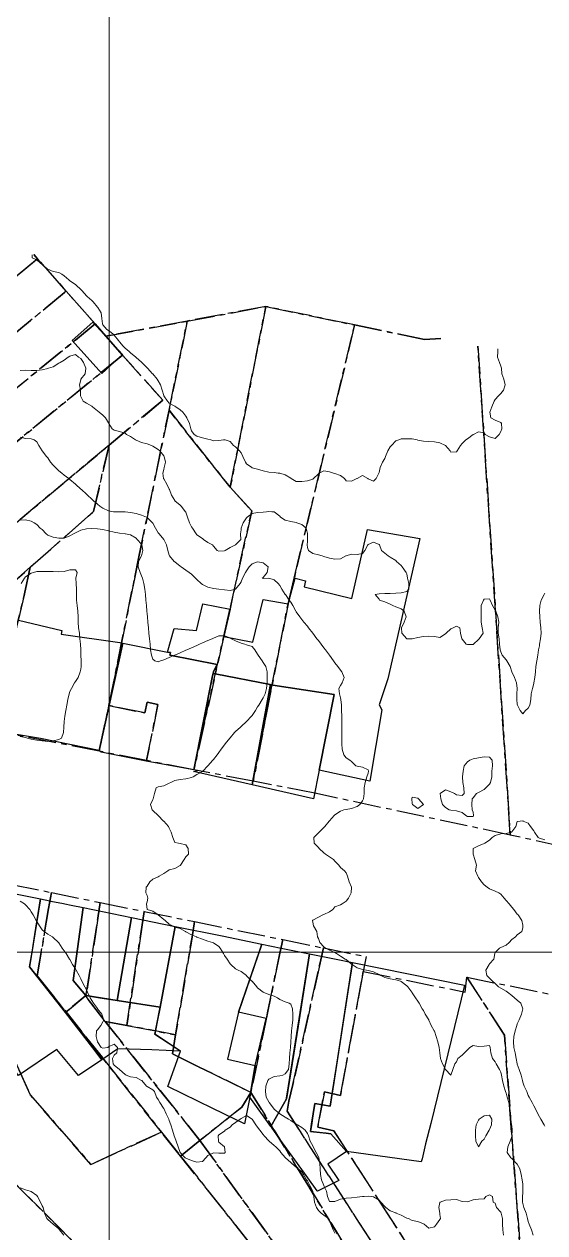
# Model space of a CAD drawing. Header units: centimetres. Extents: x 0 to 642158, y -847 to 649707.
# Drawn here: x 616759.1 to 616806.2, y 621662 to 621771.4 of the extents above; entities that cross this region are included whole.
import ezdxf

# ---------------------------------------------------------------- set-up
doc = ezdxf.new("R2010")
doc.units = ezdxf.units.CM
doc.header["$MEASUREMENT"] = 0
doc.linetypes.add('CENTERX2', pattern=[4, 2.5, -0.5, 0.5, -0.5])
doc.layers.add('MEV_grille', color=254, linetype='Continuous', lineweight=9)
doc.layers.add('WAL_topographie 0.5', color=253, linetype='Continuous', lineweight=20)
doc.layers.add('SPW_batiments', color=7, linetype='Continuous')
doc.layers.add('SPW_parcellaire cadastral', color=7, linetype='CENTERX2', lineweight=25, true_color=0xff0542)

# ---------------------------------------------------------------- blocks, each defined once
blk = doc.blocks.new('*U114')
at = {"layer": 'MEV_grille', "transparency": 33554687}
blk.add_lwpolyline([(-1338.46, 0), (1338.46, 0)], dxfattribs=at)
blk = doc.blocks.new('*U115')
at = {"layer": 'MEV_grille', "color": 0, "linetype": 'ByBlock', "lineweight": -2, "transparency": 16777216}
blk.add_blockref('*U114', (0, -700), dxfattribs=at)
blk = doc.blocks.new('*U112')
at = {"layer": 'MEV_grille', "transparency": 33554687}
blk.add_lwpolyline([(0, 1825.48), (0, -1825.48)], dxfattribs=at)
blk = doc.blocks.new('*U113')
at = {"layer": 'MEV_grille', "color": 0, "linetype": 'ByBlock', "lineweight": -2, "transparency": 16777216}
blk.add_blockref('*U112', (1400, 0), dxfattribs=at)

msp = doc.modelspace()

# ---------------------------------------------------------------- linework, layer by layer
at = {"layer": 'SPW_batiments'}
for points in [[(616768.03, 621741.49), (616766.14, 621739.77), (616763.47, 621742.76), (616765.34, 621744.42), (616768.03, 621741.49)], [(616794.94, 621724.84), (616792.04, 621712.11), (616791.25, 621709.78), (616791.5, 621709.33), (616790.4, 621702.85), (616785.83, 621703.86), (616787.18, 621710.71), (616781.64, 621711.55), (616781.4, 621711.6), (616776.41, 621712.58), (616776.22, 621712.61), (616776.26, 621712.78), (616776.59, 621713.43), (616772.3, 621714.26), (616772.36, 621714.5), (616772.1, 621714.55), (616772.7, 621716.68), (616774.72, 621716.49), (616775.28, 621718.92), (616777.77, 621718.44), (616777.2, 621715.94), (616779.82, 621715.43), (616780.74, 621719.31), (616783, 621718.9), (616783.64, 621721.25), (616784.58, 621721), (616784.46, 621720.45), (616788.77, 621719.38), (616790.19, 621725.65), (616794.94, 621724.84)], [(616762.52, 621716.49), (616762.46, 621716.17), (616767.79, 621715.4), (616768.04, 621715.34), (616765.92, 621705.63), (616760.6, 621706.71), (616756.39, 621707.41), (616756.11, 621707.45), (616757.66, 621713.3), (616757.69, 621713.46), (616757.69, 621713.62), (616758.6, 621717.42), (616762.52, 621716.49)], [(616772.1, 621714.55), (616772.36, 621714.5), (616772.3, 621714.26), (616776.59, 621713.43), (616776.26, 621712.78), (616776.22, 621712.61), (616776.17, 621712.39), (616774.48, 621703.88), (616770.3, 621704.64), (616766.08, 621705.48), (616765.92, 621705.63), (616768.04, 621715.34), (616772.1, 621714.55)], [(616776.41, 621712.58), (616781.4, 621711.6), (616781.38, 621711.45), (616779.75, 621702.51), (616774.44, 621703.72), (616774.82, 621703.82), (616774.48, 621703.88), (616776.17, 621712.39), (616776.22, 621712.61), (616776.41, 621712.58)], [(616781.64, 621711.55), (616787.18, 621710.71), (616785.83, 621703.86), (616785.32, 621701.25), (616779.75, 621702.51), (616781.38, 621711.45), (616781.4, 621711.6), (616781.64, 621711.55)], [(616758.62, 621676.2), (616758.12, 621676.84), (616757.34, 621677.83), (616755.4, 621682.81), (616755.84, 621686.01), (616755.88, 621686.32), (616756.41, 621690.17), (616756.79, 621692.97), (616760.61, 621692.19), (616759.61, 621686.05), (616762.85, 621681.92), (616764.29, 621680.06), (616766.14, 621677.64), (616764.04, 621676.21), (616762.07, 621678.56), (616758.62, 621676.2)], [(616762.69, 621691.77), (616762.81, 621691.74), (616763.37, 621691.63), (616764.45, 621691.41), (616763.54, 621684.82), (616764.69, 621683.44), (616763.49, 621682.45), (616763.18, 621682.19), (616762.85, 621681.92), (616759.61, 621686.05), (616759.83, 621687.37), (616760.09, 621688.98), (616760.61, 621692.19), (616761.44, 621692.02), (616761.53, 621692), (616762.69, 621691.77)], [(616767.54, 621682.99), (616764.69, 621683.44), (616763.54, 621684.82), (616764.45, 621691.41), (616768.83, 621690.52), (616767.54, 621682.99)], [(616772.8, 621689.71), (616771.43, 621682.39), (616767.54, 621682.99), (616768.83, 621690.52), (616772.8, 621689.71)], [(616773.27, 621678.42), (616772.63, 621678.84), (616770.95, 621679.94), (616771.13, 621680.85), (616771.43, 621682.39), (616772.8, 621689.71), (616777.03, 621688.85), (616780.63, 621688.11), (616778.51, 621681.95), (616777.52, 621677.7), (616780.04, 621677.11), (616779.53, 621674.29), (616779.53, 621674.26), (616779.05, 621671.84), (616776.19, 621673.23), (616772.11, 621675.2), (616773.27, 621678.42)], [(616780.63, 621688.11), (616782.39, 621687.75), (616784.95, 621687.23), (616783.91, 621680.69), (616782.86, 621674.09), (616781.45, 621671.58), (616779.53, 621674.26), (616780.04, 621677.11), (616781.03, 621681.36), (616778.51, 621681.95), (616780.41, 621687.48), (616780.63, 621688.11)], [(616788.48, 621684.18), (616786.83, 621673.43), (616785.42, 621673.67), (616785.28, 621672.74), (616785.19, 621672.12), (616785.15, 621671.86), (616785.04, 621671.14), (616786.45, 621670.99), (616786.46, 621670.98), (616786.87, 621670.94), (616788.29, 621669.33), (616786.59, 621668.17), (616787.6, 621666.71), (616785.66, 621665.73), (616785.65, 621665.76), (616784.79, 621666.94), (616784.49, 621667.37), (616782.27, 621670.44), (616781.5, 621671.52), (616781.45, 621671.58), (616782.7, 621673.82), (616782.86, 621674.09), (616782.86, 621674.11), (616782.87, 621674.2), (616783.05, 621675.28), (616784.95, 621687.23), (616787.35, 621686.74), (616788.83, 621686.44), (616788.48, 621684.18)], [(616788.83, 621686.44), (616798.97, 621684.38), (616798.66, 621683.12), (616795.92, 621671.87), (616795.46, 621670.01), (616795.13, 621668.67), (616795.06, 621668.38), (616788.29, 621669.33), (616786.87, 621670.94), (616786.45, 621670.99), (616786.13, 621671.02), (616785.04, 621671.14), (616785.17, 621672.02), (616785.28, 621672.74), (616785.42, 621673.67), (616786.83, 621673.43), (616787.44, 621677.43), (616788.2, 621682.33), (616788.83, 621686.44)], [(616767.6, 621678.63), (616766.14, 621677.64), (616765.32, 621678.72), (616762.85, 621681.92), (616764.69, 621683.44), (616765.96, 621683.24), (616767.54, 621682.99), (616771.43, 621682.39), (616771.17, 621681.07), (616770.95, 621679.94), (616772.76, 621678.76), (616773.27, 621678.42), (616770.68, 621678.52), (616767.6, 621678.63)]]:
    msp.add_lwpolyline(points, dxfattribs=at)
at = {"layer": 'SPW_parcellaire cadastral'}
for points in [[(616760.33, 621750.16), (616739.86, 621733.12), (616732.76, 621727.01), (616730.46, 621729.67), (616737.99, 621735.85), (616743.98, 621740.58), (616757.28, 621751.09)], [(616760.33, 621750.16), (616762.93, 621747.21), (616742.26, 621730.32), (616734.98, 621724.53), (616732.76, 621727.01), (616739.86, 621733.12), (616760.33, 621750.16)], [(616760, 621750.53), (616760.33, 621750.16)], [(616796.82, 621742.93), (616795.37, 621742.84), (616789.03, 621744.16), (616780.99, 621745.83), (616773.88, 621744.51), (616766.52, 621743.15), (616765.55, 621744.25), (616762.93, 621747.21), (616760.33, 621750.16), (616760, 621750.53)], [(616734.98, 621724.53), (616742.26, 621730.32), (616762.93, 621747.21), (616765.55, 621744.25), (616745.14, 621727.64), (616737.92, 621721.24), (616734.98, 621724.53)], [(616773.88, 621744.51), (616780.99, 621745.83), (616777.77, 621729.46), (616772.23, 621736.44), (616773.88, 621744.51)], [(616774.48, 621703.88), (616777.18, 621715.97), (616777.78, 621718.62), (616779.72, 621727.33), (616777.77, 621729.46), (616780.99, 621745.83), (616789.03, 621744.16), (616783.56, 621721.24), (616783, 621718.9), (616779.85, 621702.85), (616774.48, 621703.88)], [(616737.92, 621721.24), (616745.14, 621727.64), (616765.55, 621744.25), (616766.52, 621743.15), (616768.03, 621741.44), (616747.8, 621724.89), (616747.53, 621724.67), (616740.42, 621718.43), (616737.92, 621721.24)], [(616773.88, 621744.51), (616772.23, 621736.44), (616769.51, 621723.18), (616769.13, 621721.32), (616767.59, 621713.68), (616766.79, 621709.7), (616765.9, 621705.57), (616756.12, 621707.47), (616758.11, 621715.5), (616759.16, 621719.83), (616759.66, 621722.22), (616765.39, 621727.26), (616766.81, 621733.29), (616771.66, 621737.34), (616768.03, 621741.44), (616766.52, 621743.15), (616773.88, 621744.51)], [(616800.19, 621742.24), (616803.12, 621697.98), (616785.42, 621701.76), (616779.85, 621702.85), (616783, 621718.9), (616783.56, 621721.24), (616789.03, 621744.16)], [(616789.03, 621744.16), (616795.37, 621742.84), (616796.82, 621742.93)], [(616743.92, 621714.52), (616740.42, 621718.43), (616747.53, 621724.67), (616747.8, 621724.89), (616768.03, 621741.44), (616771.66, 621737.34), (616766.81, 621733.29), (616754.59, 621723.08), (616751.71, 621720.64), (616743.92, 621714.52)], [(616809.45, 621740.32), (616809.23, 621732.23), (616807.91, 621696.91), (616803.12, 621697.98), (616800.19, 621742.24)], [(616774.48, 621703.88), (616770.19, 621704.73), (616771.23, 621709.81), (616770.25, 621710.01), (616770.05, 621709.03), (616766.79, 621709.7), (616767.59, 621713.68), (616769.13, 621721.32), (616769.51, 621723.18), (616772.23, 621736.44), (616777.77, 621729.46), (616779.72, 621727.33), (616777.78, 621718.62), (616777.18, 621715.97), (616774.48, 621703.88)], [(616743.92, 621714.52), (616751.71, 621720.64), (616754.59, 621723.08), (616766.81, 621733.29), (616765.39, 621727.26), (616759.66, 621722.22), (616757.3, 621720.14), (616754.27, 621717.48), (616753.3, 621716.48), (616746.39, 621711.23), (616743.92, 621714.52)], [(616746.39, 621711.23), (616753.3, 621716.48), (616754.27, 621717.48), (616757.3, 621720.14), (616759.66, 621722.22), (616759.16, 621719.83), (616758.11, 621715.5), (616756.12, 621707.47), (616748.9, 621708.67), (616746.39, 621711.23)], [(616766.79, 621709.7), (616770.05, 621709.03), (616770.25, 621710.01), (616771.23, 621709.81), (616770.19, 621704.73), (616765.9, 621705.57), (616766.79, 621709.7)], [(616753.13, 621694.5), (616752.9, 621693.05), (616751.26, 621682.53), (616750.66, 621678.74), (616752.56, 621672.17), (616754.49, 621670.24), (616755.36, 621669.37), (616759.06, 621665.66), (616771.17, 621653.54), (616761.79, 621647.42), (616743.06, 621671.67), (616742.41, 621682.3), (616742.28, 621685.67), (616743.79, 621694.88), (616744.03, 621696.35), (616753.13, 621694.5)], [(616810.06, 621604.17), (616806.86, 621602.17), (616792.63, 621622.65), (616788.99, 621627.89), (616771.17, 621653.54), (616759.06, 621665.66), (616755.36, 621669.37), (616754.49, 621670.24), (616752.56, 621672.17), (616750.66, 621678.74), (616751.26, 621682.53), (616752.9, 621693.05), (616753.13, 621694.5), (616757.96, 621693.51), (616757.72, 621692.08), (616756.06, 621682.36), (616758.45, 621677.15), (616759.7, 621674.42), (616765.16, 621668.15), (616771.54, 621671.09), (616773.27, 621668.92), (616806.88, 621626.6), (616810.06, 621604.17)], [(616757.96, 621693.51), (616761.58, 621692.78), (616761.33, 621691.33), (616760.3, 621685.24), (616764.64, 621679.78), (616766.32, 621677.67), (616771.54, 621671.09), (616765.16, 621668.15), (616759.7, 621674.42), (616758.45, 621677.15), (616756.06, 621682.36), (616757.72, 621692.08), (616757.96, 621693.51)], [(616775.03, 621670.32), (616773.27, 621668.92), (616771.54, 621671.09), (616766.32, 621677.67), (616764.64, 621679.78), (616760.3, 621685.24), (616761.33, 621691.33), (616761.58, 621692.78), (616766.01, 621691.87), (616765.79, 621690.45), (616764.71, 621683.36), (616766.45, 621681.1), (616775.03, 621670.32)], [(616766.45, 621681.1), (616764.71, 621683.36), (616765.79, 621690.45), (616766.01, 621691.87), (616769.99, 621691.06), (616769.77, 621689.65), (616768.41, 621680.73), (616766.45, 621681.1)], [(616772.83, 621679.9), (616768.41, 621680.73), (616769.77, 621689.65), (616769.99, 621691.06), (616774.54, 621690.14), (616774.31, 621688.74), (616772.83, 621679.9)], [(616772.83, 621679.9), (616774.31, 621688.74), (616774.54, 621690.14), (616782.52, 621688.51), (616782.23, 621687.14), (616781.14, 621681.87), (616779.64, 621674.68), (616776.17, 621676.38), (616774.9, 621677), (616772.54, 621678.16), (616772.83, 621679.9)], [(616806.15, 621631.41), (616789.57, 621658.46), (616784.78, 621666.32), (616779.64, 621674.68), (616781.14, 621681.87), (616782.23, 621687.14), (616782.52, 621688.51), (616786.2, 621687.76), (616785.9, 621686.41), (616783.44, 621675.38), (616783.06, 621673.89), (616782.91, 621672.99), (616805.68, 621637.74), (616806.15, 621631.41)], [(616786.2, 621687.76), (616790.06, 621686.98), (616789.81, 621685.62), (616787.75, 621674.39), (616786.29, 621674.73), (616785.7, 621671.54), (616787.16, 621671.2), (616805.29, 621643.14), (616805.68, 621637.74), (616782.91, 621672.99), (616783.06, 621673.89), (616783.44, 621675.38), (616785.9, 621686.41), (616786.2, 621687.76)], [(616789.81, 621685.62), (616799.05, 621683.76), (616799.19, 621685.11), (616802.59, 621679.87), (616805.29, 621643.14), (616787.16, 621671.2), (616785.7, 621671.54), (616786.29, 621674.73), (616787.75, 621674.39), (616789.81, 621685.62)], [(616805.29, 621643.14), (616802.59, 621679.87), (616799.19, 621685.11), (616814.83, 621681.93), (616814.71, 621680.53), (616813.34, 621662.07), (616812.59, 621654.43)], [(616772.83, 621679.9), (616772.54, 621678.16), (616774.9, 621677), (616776.17, 621676.38), (616779.64, 621674.68), (616778.81, 621673.35), (616775.03, 621670.32), (616766.45, 621681.1), (616768.41, 621680.73), (616772.83, 621679.9)], [(616779.64, 621674.68), (616784.78, 621666.32), (616789.57, 621658.46), (616785.64, 621655.62), (616775.03, 621670.32), (616778.81, 621673.35), (616779.64, 621674.68)], [(616775.03, 621670.32), (616785.64, 621655.62), (616806.65, 621627.89), (616806.88, 621626.6), (616773.27, 621668.92), (616775.03, 621670.32)]]:
    msp.add_lwpolyline(points, dxfattribs=at)
at = {"layer": 'WAL_topographie 0.5'}
for points in [[(616759.84, 621750.5), (616759.84, 621750.25), (616760.25, 621750.07), (616760.61, 621749.75), (616760.75, 621749.62), (616761.19, 621749.25), (616761.25, 621749.2), (616761.75, 621749.01), (616762.25, 621748.92), (616762.54, 621748.75), (616762.75, 621748.62), (616763.16, 621748.25), (616763.25, 621748.17), (616763.75, 621747.81), (616763.83, 621747.75), (616764.25, 621747.36), (616764.37, 621747.25), (616764.75, 621746.8), (616764.81, 621746.75), (616765.25, 621746.37), (616765.35, 621746.25), (616765.75, 621745.78), (616765.78, 621745.75), (616766.1, 621745.25), (616766.16, 621744.75), (616766.2, 621744.25), (616766.25, 621744.17), (616766.6, 621743.75), (616766.75, 621743.65), (616767.25, 621743.27), (616767.27, 621743.25), (616767.66, 621742.75), (616767.75, 621742.63), (616768.07, 621742.25), (616768.25, 621742.06), (616768.62, 621741.75), (616768.75, 621741.65), (616769.22, 621741.25), (616769.25, 621741.22), (616769.75, 621740.78), (616769.78, 621740.75), (616770.25, 621740.27), (616770.27, 621740.25), (616770.73, 621739.75), (616770.75, 621739.73), (616771.15, 621739.25), (616771.25, 621739.11), (616771.45, 621738.75), (616771.61, 621738.25), (616771.75, 621737.77), (616771.76, 621737.75), (616772.08, 621737.25), (616772.25, 621737.09), (616772.75, 621736.8), (616772.86, 621736.75), (616773.25, 621736.48), (616773.48, 621736.25), (616773.75, 621735.9), (616773.83, 621735.75), (616774.09, 621735.25), (616774.2, 621734.75), (616774.25, 621734.58), (616774.5, 621734.25), (616774.75, 621734.09), (616775.25, 621733.94), (616775.75, 621733.82), (616776, 621733.75), (616776.25, 621733.67), (616776.75, 621733.7), (616777.15, 621733.75), (616777.25, 621733.77), (616777.3, 621733.75), (616777.75, 621733.61), (616778.07, 621733.25), (616778.25, 621733.14), (616778.62, 621732.75), (616778.75, 621732.58), (616778.91, 621732.25), (616779.15, 621731.75), (616779.25, 621731.6), (616779.73, 621731.25), (616779.75, 621731.24), (616780.25, 621731.11), (616780.75, 621730.95), (616781.25, 621730.84), (616781.75, 621730.79), (616782.11, 621730.75), (616782.25, 621730.73), (616782.75, 621730.58), (616783.25, 621730.28), (616783.29, 621730.25), (616783.75, 621729.99), (616784.25, 621729.99), (616784.75, 621730.05), (616785.25, 621730.2), (616785.31, 621730.25), (616785.75, 621730.69), (616785.83, 621730.75), (616786.25, 621730.94), (616786.75, 621730.87), (616787.12, 621730.75), (616787.25, 621730.7), (616787.75, 621730.54), (616788.1, 621730.25), (616788.25, 621730.05), (616788.75, 621730.03), (616789.23, 621730.25), (616789.25, 621730.26), (616789.75, 621730.52), (616790.22, 621730.25), (616790.25, 621730.24), (616790.75, 621730.02), (616790.98, 621730.25), (616791.22, 621730.75), (616791.25, 621730.8), (616791.35, 621731.25), (616791.55, 621731.75), (616791.75, 621732.07), (616791.82, 621732.25), (616792.05, 621732.75), (616792.25, 621733.12), (616792.36, 621733.25), (616792.75, 621733.68), (616793.03, 621733.75), (616793.25, 621733.84), (616793.75, 621733.84), (616794.25, 621733.84), (616794.68, 621733.75), (616794.75, 621733.74), (616795.25, 621733.65), (616795.75, 621733.62), (616796.25, 621733.58), (616796.75, 621733.49), (616797.25, 621733.25), (616797.25, 621733.25), (616797.68, 621732.75), (616797.75, 621732.65), (616798.25, 621732.68), (616798.3, 621732.75), (616798.61, 621733.25), (616798.75, 621733.43), (616799.11, 621733.75), (616799.25, 621733.85), (616799.75, 621734.23), (616799.8, 621734.25), (616800.25, 621734.48), (616800.75, 621734.38), (616800.86, 621734.25), (616801.25, 621734.02), (616801.75, 621733.88), (616802.11, 621734.25), (616802.25, 621734.5), (616802.34, 621734.75), (616802.32, 621735.25), (616802.25, 621735.34), (616801.75, 621735.53), (616801.36, 621735.75), (616801.27, 621736.25), (616801.44, 621736.75), (616801.65, 621737.25), (616801.75, 621737.4), (616802.04, 621737.75), (616802.25, 621737.94), (616802.51, 621738.25), (616802.67, 621738.75), (616802.54, 621739.25), (616802.37, 621739.75), (616802.31, 621740.25), (616802.25, 621740.43), (616802.14, 621740.75), (616801.96, 621741.25), (616801.99, 621741.75), (616801.99, 621742)], [(616758.75, 621740.05), (616759.25, 621740.06), (616759.75, 621740.03), (616760.25, 621740.03), (616760.75, 621740.1), (616761.25, 621740.22), (616761.33, 621740.25), (616761.75, 621740.38), (616762.25, 621740.69), (616762.37, 621740.75), (616762.75, 621740.96), (616763.11, 621741.25), (616763.25, 621741.33), (616763.75, 621741.49), (616764.05, 621741.25), (616764.25, 621741.13), (616764.48, 621740.75), (616764.69, 621740.25), (616764.63, 621739.75), (616764.26, 621739.25), (616764.25, 621739.19), (616764.14, 621738.75), (616764.22, 621738.25), (616764.23, 621737.75), (616764.25, 621737.68), (616764.47, 621737.25), (616764.75, 621737.09), (616765.25, 621736.8), (616765.29, 621736.75), (616765.75, 621736.38), (616765.9, 621736.25), (616766.25, 621735.99), (616766.49, 621735.75), (616766.75, 621735.29), (616766.78, 621735.25), (616767.08, 621734.75), (616767.25, 621734.63), (616767.75, 621734.51), (616768.25, 621734.36), (616768.37, 621734.25), (616768.75, 621734.05), (616769.2, 621733.75), (616769.25, 621733.73), (616769.75, 621733.52), (616770.25, 621733.39), (616770.64, 621733.25), (616770.75, 621733.2), (616771.25, 621732.88), (616771.41, 621732.75), (616771.75, 621732.32), (616771.8, 621732.25), (616771.92, 621731.75), (616771.8, 621731.25), (616771.75, 621731.07), (616771.66, 621730.75), (616771.73, 621730.25), (616771.75, 621730.22), (616772.04, 621729.75), (616772.25, 621729.29), (616772.27, 621729.25), (616772.46, 621728.75), (616772.75, 621728.26), (616772.76, 621728.25), (616773.25, 621727.83), (616773.34, 621727.75), (616773.73, 621727.25), (616773.75, 621727.2), (616773.89, 621726.75), (616774.09, 621726.25), (616774.25, 621725.88), (616774.34, 621725.75), (616774.69, 621725.25), (616774.75, 621725.17), (616775.25, 621724.82), (616775.35, 621724.75), (616775.75, 621724.46), (616776.16, 621724.25), (616776.25, 621724.12), (616776.58, 621723.75), (616776.75, 621723.69), (616777.25, 621723.72), (616777.3, 621723.75), (616777.75, 621724), (616778.25, 621724.25), (616778.25, 621724.25), (616778.72, 621724.75), (616778.71, 621725.25), (616778.75, 621725.62), (616778.76, 621725.75), (616778.93, 621726.25), (616779.25, 621726.7), (616779.29, 621726.75), (616779.75, 621727.08), (616780.25, 621727.19), (616780.75, 621727.22), (616781.06, 621727.25), (616781.25, 621727.27), (616781.55, 621727.25), (616781.75, 621727.23), (616782.25, 621726.84), (616782.33, 621726.75), (616782.75, 621726.49), (616783.25, 621726.36), (616783.75, 621726.27), (616783.81, 621726.25), (616784.25, 621726.1), (616784.63, 621725.75), (616784.75, 621725.29), (616784.76, 621725.25), (616784.77, 621724.75), (616784.75, 621724.55), (616784.72, 621724.25), (616784.75, 621724.01), (616784.85, 621723.75), (616785.25, 621723.47), (616785.75, 621723.36), (616786.08, 621723.25), (616786.25, 621723.19), (616786.75, 621723.05), (616787.25, 621722.96), (616787.75, 621723), (616788.23, 621723.25), (616788.25, 621723.26), (616788.75, 621723.41), (616789.25, 621723.37), (616789.75, 621723.47), (616789.96, 621723.75), (616790.22, 621724.25), (616790.25, 621724.29), (616790.75, 621724.51), (616791.25, 621724.28), (616791.28, 621724.25), (616791.45, 621723.75), (616791.75, 621723.5), (616792.08, 621723.25), (616792.25, 621723.15), (616792.75, 621722.83), (616792.83, 621722.75), (616793.25, 621722.38), (616793.34, 621722.25), (616793.69, 621721.75), (616793.75, 621721.64), (616793.83, 621721.25), (616793.95, 621720.75), (616793.95, 621720.25), (616793.75, 621720.04), (616793.25, 621719.9), (616792.75, 621719.88), (616792.25, 621719.86), (616791.75, 621719.85), (616791.25, 621719.81), (616790.89, 621719.75), (616791.25, 621719.33), (616791.29, 621719.25), (616791.75, 621719.08), (616792.25, 621718.88), (616792.49, 621718.75), (616792.75, 621718.65), (616793.25, 621718.46), (616793.5, 621718.25), (616793.69, 621717.75), (616793.51, 621717.25), (616793.28, 621716.75), (616793.29, 621716.25), (616793.75, 621715.75), (616794.25, 621715.75), (616794.75, 621715.86), (616795.25, 621715.94), (616795.75, 621715.98), (616796.25, 621715.96), (616796.75, 621715.87), (616797.25, 621716.2), (616797.31, 621716.25), (616797.75, 621716.64), (616797.95, 621716.75), (616798.25, 621716.89), (616798.55, 621716.75), (616798.62, 621716.25), (616798.73, 621715.75), (616798.75, 621715.7), (616799.12, 621715.25), (616799.25, 621715.22), (616799.75, 621715.22), (616799.79, 621715.25), (616800.25, 621715.69), (616800.31, 621715.75), (616800.67, 621716.25), (616800.57, 621716.75), (616800.48, 621717.25), (616800.47, 621717.75), (616800.47, 621718.25), (616800.49, 621718.75), (616800.7, 621719.25), (616800.75, 621719.33), (616801.25, 621719.35), (616801.29, 621719.25), (616801.5, 621718.75), (616801.75, 621718.34), (616801.8, 621718.25), (616802, 621717.75), (616802.07, 621717.25), (616802.03, 621716.75), (616802.03, 621716.25), (616802.11, 621715.75), (616802.13, 621715.25), (616802.2, 621714.75), (616802.25, 621714.57), (616802.38, 621714.25), (616802.75, 621713.84), (616802.82, 621713.75), (616803.1, 621713.25), (616803.25, 621712.75), (616803.25, 621712.75), (616803.5, 621712.25), (616803.67, 621711.75), (616803.73, 621711.25), (616803.71, 621710.75), (616803.72, 621710.25), (616803.75, 621709.83), (616803.77, 621709.75), (616804, 621709.25), (616804.25, 621708.95), (616804.5, 621709.25), (616804.75, 621709.46), (616804.88, 621709.75), (616804.99, 621710.25), (616805.02, 621710.75), (616805.12, 621711.25), (616805.25, 621711.69), (616805.25, 621711.75), (616805.33, 621712.25), (616805.39, 621712.75), (616805.44, 621713.25), (616805.53, 621713.75), (616805.61, 621714.25), (616805.66, 621714.75), (616805.75, 621715.12), (616805.77, 621715.25), (616805.86, 621715.75), (616805.91, 621716.25), (616805.9, 621716.75), (616805.83, 621717.25), (616805.78, 621717.75), (616805.75, 621718.25), (616805.75, 621718.25), (616805.75, 621718.25), (616805.78, 621718.75), (616805.92, 621719.25), (616806.19, 621719.75), (616806.25, 621719.88)], [(616758.75, 621733.99), (616759.25, 621733.89), (616759.75, 621733.85), (616760.02, 621733.75), (616760.25, 621733.58), (616760.44, 621733.25), (616760.75, 621732.76), (616760.75, 621732.75), (616761.13, 621732.25), (616761.25, 621732.12), (616761.51, 621731.75), (616761.75, 621731.46), (616761.94, 621731.25), (616762.25, 621730.96), (616762.52, 621730.75), (616762.75, 621730.55), (616763.17, 621730.25), (616763.25, 621730.18), (616763.75, 621729.75), (616763.75, 621729.75), (616764.25, 621729.3), (616764.31, 621729.25), (616764.75, 621728.84), (616764.84, 621728.75), (616765.25, 621728.38), (616765.38, 621728.25), (616765.75, 621727.93), (616765.96, 621727.75), (616766.25, 621727.57), (616766.75, 621727.33), (616767.2, 621727.25), (616767.25, 621727.24), (616767.75, 621727.23), (616768.25, 621727.23), (616768.75, 621727.19), (616769.25, 621727.08), (616769.75, 621726.93), (616770.2, 621726.75), (616770.25, 621726.73), (616770.73, 621726.25), (616770.75, 621726.22), (616771.01, 621725.75), (616771.25, 621725.33), (616771.33, 621725.25), (616771.75, 621724.75), (616771.75, 621724.75), (616771.99, 621724.25), (616772.11, 621723.75), (616772.25, 621723.33), (616772.28, 621723.25), (616772.69, 621722.75), (616772.75, 621722.7), (616773.25, 621722.32), (616773.34, 621722.25), (616773.75, 621721.96), (616774.05, 621721.75), (616774.25, 621721.59), (616774.63, 621721.25), (616774.75, 621721.13), (616775.13, 621720.75), (616775.25, 621720.66), (616775.75, 621720.41), (616776.25, 621720.31), (616776.75, 621720.25), (616776.75, 621720.25), (616777.25, 621720.18), (616777.75, 621720.13), (616778.25, 621720.25), (616778.25, 621720.25), (616778.68, 621720.75), (616778.75, 621720.9), (616778.88, 621721.25), (616779.14, 621721.75), (616779.25, 621721.91), (616779.49, 621722.25), (616779.75, 621722.53), (616780.25, 621722.71), (616780.75, 621722.61), (616781.2, 621722.25), (616781.11, 621721.75), (616780.75, 621721.29), (616780.67, 621721.25), (616780.75, 621721.22), (616781.25, 621721.23), (616781.75, 621721.1), (616782.1, 621720.75), (616782.25, 621720.56), (616782.44, 621720.25), (616782.75, 621719.76), (616782.76, 621719.75), (616783.12, 621719.25), (616783.25, 621719.05), (616783.43, 621718.75), (616783.71, 621718.25), (616783.75, 621718.18), (616784.06, 621717.75), (616784.25, 621717.5), (616784.44, 621717.25), (616784.75, 621716.88), (616784.85, 621716.75), (616785.25, 621716.25), (616785.25, 621716.25), (616785.62, 621715.75), (616785.75, 621715.58), (616786, 621715.25), (616786.25, 621714.92), (616786.38, 621714.75), (616786.75, 621714.25), (616786.75, 621714.25), (616787.12, 621713.75), (616787.25, 621713.58), (616787.5, 621713.25), (616787.75, 621712.91), (616787.88, 621712.75), (616788.09, 621712.25), (616787.89, 621711.75), (616787.75, 621711.51), (616787.61, 621711.25), (616787.65, 621710.75), (616787.75, 621710.39), (616787.79, 621710.25), (616787.85, 621709.75), (616787.85, 621709.25), (616787.86, 621708.75), (616787.87, 621708.25), (616787.88, 621707.75), (616787.88, 621707.25), (616787.88, 621706.75), (616787.88, 621706.25), (616787.91, 621705.75), (616788.05, 621705.25), (616788.25, 621704.98), (616788.61, 621704.75), (616788.75, 621704.64), (616789.15, 621704.25), (616789.25, 621704.21), (616789.75, 621704.11), (616790.25, 621703.89), (616790.3, 621703.75), (616790.25, 621703.59), (616790.15, 621703.25), (616789.99, 621702.75), (616789.89, 621702.25), (616789.89, 621701.75), (616789.83, 621701.25), (616789.75, 621701.08), (616789.5, 621700.75), (616789.25, 621700.55), (616788.75, 621700.38), (616788.25, 621700.29), (616788.06, 621700.25), (616787.75, 621700.13), (616787.25, 621699.81), (616787.18, 621699.75), (616786.75, 621699.27), (616786.73, 621699.25), (616786.33, 621698.75), (616786.25, 621698.66), (616785.82, 621698.25), (616785.75, 621698.17), (616785.34, 621697.75), (616785.38, 621697.25), (616785.75, 621696.84), (616785.83, 621696.75), (616786.25, 621696.38), (616786.4, 621696.25), (616786.75, 621696.02), (616787.11, 621695.75), (616787.25, 621695.6), (616787.59, 621695.25), (616787.75, 621695.03), (616788.1, 621694.75), (616788.25, 621694.55), (616788.4, 621694.25), (616788.55, 621693.75), (616788.75, 621693.25), (616788.75, 621693.25), (616788.75, 621693.25), (616788.73, 621692.75), (616788.47, 621692.25), (616788.25, 621692), (616787.89, 621691.75), (616787.75, 621691.67), (616787.25, 621691.47), (616787.07, 621691.25), (616786.75, 621691.04), (616786.25, 621690.78), (616786.15, 621690.75), (616785.75, 621690.54), (616785.25, 621690.28), (616785.21, 621690.25), (616785.25, 621690.08), (616785.31, 621689.75), (616785.62, 621689.25), (616785.68, 621688.75), (616785.75, 621688.61), (616785.87, 621688.25), (616786.25, 621687.87), (616786.4, 621687.75), (616786.75, 621687.56), (616787.25, 621687.33), (616787.38, 621687.25), (616787.75, 621687.02), (616788.18, 621686.75), (616788.25, 621686.71), (616788.75, 621686.3), (616788.8, 621686.25), (616789.25, 621685.95), (616789.75, 621685.81), (616790.1, 621685.75), (616790.25, 621685.73), (616790.75, 621685.59), (616791.25, 621685.34), (616791.4, 621685.25), (616791.75, 621685.09), (616792.25, 621684.95), (616792.75, 621684.87), (616793.17, 621684.75), (616793.25, 621684.71), (616793.75, 621684.33), (616793.84, 621684.25), (616794.22, 621683.75), (616794.25, 621683.7), (616794.53, 621683.25), (616794.75, 621682.93), (616794.86, 621682.75), (616795.15, 621682.25), (616795.25, 621682.09), (616795.43, 621681.75), (616795.74, 621681.25), (616795.75, 621681.23), (616795.96, 621680.75), (616796.23, 621680.25), (616796.25, 621680.21), (616796.42, 621679.75), (616796.57, 621679.25), (616796.69, 621678.75), (616796.75, 621678.25), (616796.75, 621678.25), (616796.79, 621677.75), (616796.98, 621677.25), (616797.25, 621676.75), (616797.25, 621676.75), (616797.75, 621676.25), (616797.93, 621676.75), (616798.1, 621677.25), (616798.25, 621677.46), (616798.36, 621677.75), (616798.75, 621678.06), (616798.99, 621678.25), (616799.25, 621678.54), (616799.47, 621678.75), (616799.75, 621678.91), (616800.25, 621678.84), (616800.75, 621678.85), (616801.25, 621678.91), (616801.29, 621678.75), (616801.35, 621678.25), (616801.5, 621677.75), (616801.75, 621677.45), (616801.85, 621677.25), (616802.13, 621676.75), (616802.25, 621676.5), (616802.31, 621676.25), (616802.41, 621675.75), (616802.53, 621675.25), (616802.69, 621674.75), (616802.75, 621674.6), (616802.85, 621674.25), (616802.99, 621673.75), (616803.08, 621673.25), (616803.13, 621672.75), (616803.17, 621672.25), (616803.24, 621671.75), (616803.25, 621671.65), (616803.29, 621671.25), (616803.26, 621670.75), (616803.25, 621670.7), (616803.11, 621670.25), (616802.91, 621669.75), (616802.85, 621669.25), (616803.18, 621668.75), (616803.25, 621668.69), (616803.68, 621668.25), (616803.75, 621668.17), (616803.97, 621667.75), (616804.12, 621667.25), (616804.21, 621666.75), (616804.25, 621666.38), (616804.26, 621666.25), (616804.26, 621665.75), (616804.25, 621665.58), (616804.23, 621665.25), (616804.22, 621664.75), (616804.25, 621664.63), (616804.35, 621664.25), (616804.55, 621663.75), (616804.68, 621663.25), (616804.75, 621662.99), (616804.82, 621662.75), (616805.05, 621662.25), (616805.2, 621661.75)], [(616758.75, 621726.5), (616759.25, 621726.51), (616759.75, 621726.39), (616760.03, 621726.25), (616760.25, 621726.1), (616760.58, 621725.75), (616760.75, 621725.64), (616761.1, 621725.25), (616761.25, 621725.14), (616761.75, 621724.94), (616762.25, 621724.85), (616762.75, 621724.87), (616763.25, 621725.06), (616763.59, 621725.25), (616763.75, 621725.35), (616764.25, 621725.59), (616764.75, 621725.7), (616765.25, 621725.73), (616765.75, 621725.71), (616766.25, 621725.64), (616766.75, 621725.52), (616767.25, 621725.39), (616767.75, 621725.31), (616768.25, 621725.26), (616768.29, 621725.25), (616768.75, 621725.15), (616769.25, 621724.85), (616769.35, 621724.75), (616769.75, 621724.31), (616769.78, 621724.25), (616769.86, 621723.75), (616769.75, 621723.25), (616769.75, 621723.25), (616769.48, 621722.75), (616769.45, 621722.25), (616769.63, 621721.75), (616769.75, 621721.44), (616769.82, 621721.25), (616769.96, 621720.75), (616770.03, 621720.25), (616770.09, 621719.75), (616770.13, 621719.25), (616770.18, 621718.75), (616770.23, 621718.25), (616770.25, 621718), (616770.27, 621717.75), (616770.32, 621717.25), (616770.37, 621716.75), (616770.41, 621716.25), (616770.47, 621715.75), (616770.51, 621715.25), (616770.56, 621714.75), (616770.64, 621714.25), (616770.75, 621713.89), (616770.96, 621713.75), (616771.25, 621713.67), (616771.46, 621713.75), (616771.75, 621713.85), (616772.25, 621714.06), (616772.72, 621714.25), (616772.75, 621714.26), (616773.25, 621714.47), (616773.75, 621714.71), (616773.85, 621714.75), (616774.25, 621714.92), (616774.75, 621715.13), (616775, 621715.25), (616775.25, 621715.38), (616775.75, 621715.58), (616776.15, 621715.75), (616776.25, 621715.79), (616776.75, 621716), (616777.25, 621716), (616777.75, 621715.82), (616777.89, 621715.75), (616778.25, 621715.57), (616778.75, 621715.34), (616779.09, 621715.25), (616779.25, 621715.19), (616779.75, 621715.05), (616780.01, 621714.75), (616780.25, 621714.35), (616780.3, 621714.25), (616780.66, 621713.75), (616780.75, 621713.61), (616781, 621713.25), (616781.11, 621712.75), (616781.11, 621712.25), (616781.1, 621711.75), (616781.06, 621711.25), (616780.93, 621710.75), (616780.75, 621710.4), (616780.66, 621710.25), (616780.35, 621709.75), (616780.25, 621709.58), (616780.05, 621709.25), (616779.75, 621708.8), (616779.7, 621708.75), (616779.25, 621708.25), (616779.25, 621708.25), (616778.75, 621707.8), (616778.7, 621707.75), (616778.25, 621707.34), (616778.17, 621707.25), (616777.75, 621706.79), (616777.72, 621706.75), (616777.32, 621706.25), (616777.25, 621706.16), (616776.95, 621705.75), (616776.75, 621705.46), (616776.58, 621705.25), (616776.25, 621704.82), (616776.19, 621704.75), (616775.75, 621704.25), (616775.75, 621704.25), (616775.3, 621703.75), (616775.25, 621703.72), (616774.75, 621703.46), (616774.42, 621703.25), (616774.25, 621703.19), (616773.75, 621703.06), (616773.25, 621703.02), (616772.75, 621702.92), (616772.38, 621702.75), (616772.25, 621702.67), (616771.75, 621702.44), (616771.25, 621702.35), (616771.07, 621702.25), (616770.92, 621701.75), (616770.78, 621701.25), (616770.75, 621701.19), (616770.55, 621700.75), (616770.71, 621700.25), (616770.75, 621700.21), (616771.25, 621699.75), (616771.25, 621699.75), (616771.74, 621699.25), (616771.75, 621699.23), (616772.17, 621698.75), (616772.25, 621698.61), (616772.42, 621698.25), (616772.57, 621697.75), (616772.75, 621697.31), (616773.08, 621697.25), (616773.25, 621697.22), (616773.75, 621697.09), (616773.96, 621696.75), (616773.99, 621696.25), (616773.75, 621696.01), (616773.61, 621695.75), (616773.28, 621695.25), (616773.25, 621695.23), (616772.75, 621694.96), (616772.25, 621694.82), (616772.12, 621694.75), (616771.75, 621694.5), (616771.34, 621694.25), (616771.25, 621694.19), (616770.75, 621693.97), (616770.5, 621693.75), (616770.25, 621693.36), (616770.15, 621693.25), (616770.14, 621692.75), (616770.25, 621692.5), (616770.32, 621692.25), (616770.25, 621691.94), (616770.19, 621691.75), (616770.25, 621691.25), (616770.25, 621691.25), (616770.75, 621691.08), (616771.25, 621690.75), (616771.25, 621690.75), (616771.75, 621690.34), (616771.87, 621690.25), (616772.25, 621689.92), (616772.53, 621689.75), (616772.75, 621689.64), (616773.25, 621689.51), (616773.72, 621689.25), (616773.75, 621689.23), (616774.25, 621688.95), (616774.73, 621688.75), (616774.75, 621688.74), (616775.25, 621688.56), (616775.75, 621688.38), (616776.16, 621688.25), (616776.25, 621688.21), (616776.75, 621687.88), (616776.86, 621687.75), (616777.15, 621687.25), (616777.25, 621687.08), (616777.48, 621686.75), (616777.75, 621686.32), (616777.83, 621686.25), (616778.25, 621685.88), (616778.5, 621685.75), (616778.75, 621685.61), (616779.24, 621685.25), (616779.25, 621685.24), (616779.74, 621684.75), (616779.75, 621684.74), (616780.17, 621684.25), (616780.25, 621684.16), (616780.75, 621683.75), (616780.75, 621683.75), (616781.25, 621683.53), (616781.75, 621683.39), (616782.04, 621683.25), (616782.25, 621683.1), (616782.75, 621682.88), (616783.11, 621682.75), (616783.25, 621682.66), (616783.41, 621682.25), (616783.45, 621681.75), (616783.43, 621681.25), (616783.37, 621680.75), (616783.32, 621680.25), (616783.28, 621679.75), (616783.25, 621679.25), (616783.25, 621679.25), (616783.22, 621678.75), (616783.18, 621678.25), (616783.15, 621677.75), (616783.12, 621677.25), (616783.03, 621676.75), (616782.75, 621676.35), (616782.54, 621676.25), (616782.25, 621676.18), (616781.75, 621676.11), (616781.25, 621675.88), (616781.16, 621675.75), (616780.99, 621675.25), (616780.95, 621674.75), (616781.03, 621674.25), (616781.25, 621673.81), (616781.29, 621673.75), (616781.68, 621673.25), (616781.75, 621673.17), (616782.25, 621672.75), (616782.26, 621672.75), (616782.75, 621672.44), (616783.05, 621672.25), (616783.25, 621672.13), (616783.75, 621671.81), (616783.85, 621671.75), (616784.25, 621671.49), (616784.55, 621671.25), (616784.75, 621670.96), (616784.84, 621670.75), (616785.01, 621670.25), (616785.25, 621669.83), (616785.29, 621669.75), (616785.54, 621669.25), (616785.75, 621668.83), (616785.78, 621668.75), (616785.89, 621668.25), (616785.91, 621667.75), (616785.93, 621667.25), (616786.03, 621666.75), (616786.24, 621666.25), (616786.25, 621666.23), (616786.47, 621665.75), (616786.58, 621665.25), (616786.75, 621664.81), (616787.25, 621664.79), (616787.75, 621665.02), (616788.25, 621665.09), (616788.75, 621665.12), (616789.25, 621665.19), (616789.75, 621665.24), (616789.88, 621665.25), (616790.25, 621665.27), (616790.53, 621665.25), (616790.75, 621665.22), (616791.25, 621664.92), (616791.41, 621664.75), (616791.75, 621664.36), (616791.86, 621664.25), (616792.25, 621663.97), (616792.75, 621663.77), (616792.8, 621663.75), (616793.25, 621663.56), (616793.75, 621663.3), (616793.9, 621663.25), (616794.25, 621663.09), (616794.75, 621662.98), (616795.25, 621662.79), (616795.33, 621662.75), (616795.75, 621662.39), (616796.25, 621662.52), (616796.45, 621662.75), (616796.75, 621663.18), (616796.79, 621663.25), (616796.75, 621663.62), (616796.74, 621663.75), (616796.66, 621664.25), (616796.75, 621664.7), (616796.78, 621664.75), (616797.25, 621664.92), (616797.75, 621664.95), (616798.25, 621664.99), (616798.75, 621664.8), (616799.25, 621664.76), (616799.75, 621664.96), (616800.25, 621665.01), (616800.75, 621665.04), (616800.92, 621665.25), (616801.25, 621665.39), (616801.51, 621665.25), (616801.57, 621664.75), (616801.75, 621664.64), (616801.87, 621664.25), (616802.25, 621663.83), (616802.29, 621663.75), (616802.41, 621663.25), (616802.41, 621662.75), (616802.44, 621662.25), (616802.5, 621661.75)], [(616758.86, 621720.75), (616759.16, 621721.25), (616759.25, 621721.35), (616759.75, 621721.68), (616759.95, 621721.75), (616760.25, 621721.83), (616760.75, 621721.83), (616761.25, 621721.84), (616761.75, 621721.83), (616762.25, 621721.8), (616762.75, 621721.85), (616763.25, 621721.98), (616763.75, 621722), (616763.92, 621721.75), (616763.8, 621721.25), (616763.82, 621720.75), (616763.86, 621720.25), (616763.86, 621719.75), (616763.87, 621719.25), (616763.92, 621718.75), (616763.98, 621718.25), (616764.01, 621717.75), (616764.01, 621717.25), (616764.05, 621716.75), (616764.12, 621716.25), (616764.17, 621715.75), (616764.21, 621715.25), (616764.24, 621714.75), (616764.25, 621714.5), (616764.26, 621714.25), (616764.28, 621713.75), (616764.27, 621713.25), (616764.25, 621713), (616764.19, 621712.75), (616764, 621712.25), (616763.75, 621711.88), (616763.68, 621711.75), (616763.41, 621711.25), (616763.25, 621710.97), (616763.19, 621710.75), (616763.08, 621710.25), (616762.98, 621709.75), (616762.89, 621709.25), (616762.8, 621708.75), (616762.75, 621708.25), (616762.75, 621708.25), (616762.72, 621707.75), (616762.69, 621707.25), (616762.5, 621706.75), (616762.25, 621706.63), (616761.75, 621706.5), (616761.25, 621706.46), (616760.75, 621706.5), (616760.25, 621706.57), (616759.75, 621706.66), (616759.42, 621706.75), (616759.25, 621706.81), (616758.75, 621706.89)], [(616799.79, 621699.75), (616799.75, 621699.67), (616799.25, 621699.67), (616799.09, 621699.75), (616798.75, 621700.02), (616798.25, 621700.17), (616797.75, 621700.23), (616797.6, 621700.25), (616797.25, 621700.46), (616796.99, 621700.75), (616796.82, 621701.25), (616796.78, 621701.75), (616797.25, 621702.07), (616797.75, 621701.88), (616798.07, 621701.75), (616798.25, 621701.61), (616798.75, 621701.57), (616798.94, 621701.75), (616798.91, 621702.25), (616798.82, 621702.75), (616798.79, 621703.25), (616798.84, 621703.75), (616798.95, 621704.25), (616799.25, 621704.61), (616799.45, 621704.75), (616799.75, 621704.87), (616800.25, 621704.98), (616800.75, 621705.05), (616801.25, 621705.03), (616801.49, 621704.75), (616801.51, 621704.25), (616801.46, 621703.75), (616801.44, 621703.25), (616801.34, 621702.75), (616801.25, 621702.6), (616800.92, 621702.25), (616800.75, 621702.11), (616800.25, 621701.82), (616800.06, 621701.75), (616799.75, 621701.35), (616799.66, 621701.25), (616799.63, 621700.75), (616799.67, 621700.25), (616799.75, 621700.04), (616799.79, 621699.75)], [(616795.25, 621700.75), (616795.25, 621700.75), (616794.75, 621700.38), (616794.26, 621700.75), (616794.25, 621700.83), (616794.2, 621701.25), (616794.25, 621701.41), (616794.75, 621701.31), (616794.81, 621701.25), (616795.25, 621700.75), (616795.25, 621700.75)], [(616806.25, 621697.54), (616805.75, 621697.69), (616805.63, 621697.75), (616805.31, 621698.25), (616805.25, 621698.37), (616804.96, 621698.75), (616804.75, 621699.05), (616804.28, 621699.25), (616804.25, 621699.27), (616804, 621699.25), (616803.75, 621699.21), (616803.61, 621698.75), (616803.25, 621698.27), (616803.23, 621698.25), (616802.75, 621698.12), (616802.25, 621698.09), (616801.75, 621697.93), (616801.49, 621697.75), (616801.25, 621697.52), (616800.81, 621697.25), (616800.75, 621697.21), (616800.25, 621697), (616799.77, 621696.75), (616799.76, 621696.25), (616799.91, 621695.75), (616800.05, 621695.25), (616799.97, 621694.75), (616800.17, 621694.25), (616800.25, 621694.15), (616800.51, 621693.75), (616800.75, 621693.48), (616801.04, 621693.25), (616801.25, 621693.11), (616801.75, 621692.91), (616802.07, 621692.75), (616802.25, 621692.63), (616802.58, 621692.25), (616802.75, 621692.05), (616803.02, 621691.75), (616803.25, 621691.46), (616803.45, 621691.25), (616803.75, 621690.83), (616803.84, 621690.75), (616804.16, 621690.25), (616804.25, 621689.83), (616804.27, 621689.75), (616804.25, 621689.58), (616804.18, 621689.25), (616803.75, 621688.93), (616803.58, 621688.75), (616803.25, 621688.51), (616803.01, 621688.25), (616802.75, 621688.01), (616802.25, 621687.79), (616802.13, 621687.75), (616801.75, 621687.33), (616801.72, 621687.25), (616801.62, 621686.75), (616801.25, 621686.32), (616801.2, 621686.25), (616800.9, 621685.75), (616801, 621685.25), (616801.25, 621685.01), (616801.52, 621684.75), (616801.75, 621684.55), (616802.05, 621684.25), (616802.25, 621684.12), (616802.75, 621683.83), (616802.86, 621683.75), (616803.25, 621683.44), (616803.49, 621683.25), (616803.75, 621683.02), (616804.08, 621682.75), (616804.25, 621682.25), (616804.25, 621682.25), (616804.25, 621682.25), (616804.14, 621681.75), (616803.93, 621681.25), (616803.75, 621680.89), (616803.71, 621680.75), (616803.55, 621680.25), (616803.44, 621679.75), (616803.4, 621679.25), (616803.45, 621678.75), (616803.55, 621678.25), (616803.66, 621677.75), (616803.74, 621677.25), (616803.75, 621677.22), (616803.91, 621676.75), (616804.09, 621676.25), (616804.22, 621675.75), (616804.25, 621675.61), (616804.38, 621675.25), (616804.61, 621674.75), (616804.75, 621674.4), (616804.84, 621674.25), (616805.09, 621673.75), (616805.25, 621673.46), (616805.38, 621673.25), (616805.62, 621672.75), (616805.75, 621672.48), (616805.88, 621672.25), (616806.18, 621671.75), (616806.25, 621671.63)], [(616758.75, 621692), (616759.14, 621691.75), (616759.25, 621691.65), (616759.64, 621691.25), (616759.75, 621691.04), (616759.93, 621690.75), (616760.19, 621690.25), (616760.25, 621690.14), (616760.52, 621689.75), (616760.75, 621689.41), (616760.93, 621689.25), (616761.25, 621689.01), (616761.68, 621688.75), (616761.75, 621688.71), (616762.23, 621688.25), (616762.25, 621688.22), (616762.55, 621687.75), (616762.75, 621687.49), (616762.92, 621687.25), (616763.23, 621686.75), (616763.25, 621686.72), (616763.5, 621686.25), (616763.75, 621685.88), (616763.82, 621685.75), (616764.09, 621685.25), (616764.25, 621684.95), (616764.35, 621684.75), (616764.61, 621684.25), (616764.75, 621683.97), (616764.85, 621683.75), (616765.1, 621683.25), (616765.25, 621682.99), (616765.4, 621682.75), (616765.75, 621682.27), (616765.76, 621682.25), (616766.15, 621681.75), (616766.25, 621681.48), (616766.32, 621681.25), (616766.25, 621681.08), (616766.07, 621680.75), (616765.75, 621680.33), (616765.67, 621680.25), (616765.65, 621679.75), (616765.75, 621679.25), (616765.75, 621679.25), (616766.09, 621678.75), (616766.25, 621678.67), (616766.69, 621678.75), (616766.75, 621678.79), (616767.25, 621679.05), (616767.57, 621678.75), (616767.5, 621678.25), (616767.25, 621678.06), (616767.1, 621677.75), (616767.16, 621677.25), (616767.25, 621677.14), (616767.74, 621676.75), (616767.75, 621676.74), (616768.25, 621676.3), (616768.35, 621676.25), (616768.75, 621676.08), (616769.25, 621676.04), (616769.75, 621675.76), (616769.76, 621675.75), (616770.19, 621675.25), (616770.25, 621675.21), (616770.75, 621674.92), (616770.91, 621674.75), (616771.11, 621674.25), (616771.25, 621674.03), (616771.39, 621673.75), (616771.72, 621673.25), (616771.75, 621673.21), (616771.98, 621672.75), (616772.21, 621672.25), (616772.25, 621672.14), (616772.4, 621671.75), (616772.55, 621671.25), (616772.7, 621670.75), (616772.75, 621670.61), (616772.87, 621670.25), (616773.05, 621669.75), (616773.24, 621669.25), (616773.25, 621669.24), (616773.68, 621668.75), (616773.75, 621668.71), (616774.25, 621668.51), (616774.75, 621668.35), (616775.25, 621668.41), (616775.56, 621668.75), (616775.75, 621668.96), (616776.25, 621669.2), (616776.75, 621669.19), (616777.25, 621669.17), (616777.31, 621669.25), (616777.25, 621669.75), (616777.25, 621669.75), (616776.75, 621670.17), (616776.7, 621670.25), (616776.67, 621670.75), (616776.75, 621670.85), (616777.25, 621671.18), (616777.31, 621671.25), (616777.75, 621671.53), (616777.96, 621671.75), (616778.25, 621671.94), (616778.68, 621672.25), (616778.75, 621672.32), (616779.25, 621672.58), (616779.75, 621672.26), (616779.76, 621672.25), (616780.08, 621671.75), (616780.25, 621671.53), (616780.45, 621671.25), (616780.75, 621670.87), (616780.84, 621670.75), (616781.25, 621670.29), (616781.29, 621670.25), (616781.75, 621669.86), (616781.89, 621669.75), (616782.25, 621669.38), (616782.36, 621669.25), (616782.75, 621668.77), (616782.77, 621668.75), (616783.25, 621668.34), (616783.36, 621668.25), (616783.75, 621667.92), (616783.93, 621667.75), (616784.25, 621667.48), (616784.39, 621667.25), (616784.68, 621666.75), (616784.75, 621666.66), (616784.97, 621666.25), (616785.24, 621665.75), (616785.25, 621665.72), (616785.34, 621665.25), (616785.41, 621664.75), (616785.57, 621664.25), (616785.75, 621663.99), (616786, 621663.75), (616786.25, 621663.55), (616786.68, 621663.25), (616786.75, 621663.11), (616786.89, 621662.75), (616787.08, 621662.25), (616787.25, 621661.94)], [(616800.25, 621669.75), (616800.25, 621669.75), (616800.25, 621669.75), (616799.99, 621670.25), (616799.96, 621670.75), (616799.97, 621671.25), (616800.02, 621671.75), (616800.25, 621672.17), (616800.31, 621672.25), (616800.75, 621672.55), (616801.25, 621672.63), (616801.45, 621672.25), (616801.42, 621671.75), (616801.25, 621671.32), (616801.21, 621671.25), (616800.9, 621670.75), (616800.75, 621670.45), (616800.54, 621670.25), (616800.25, 621669.75)], [(616758.75, 621666.04), (616759.25, 621665.87), (616759.65, 621665.75), (616759.75, 621665.7), (616760.25, 621665.35), (616760.31, 621665.25), (616760.61, 621664.75), (616760.75, 621664.41), (616760.84, 621664.25), (616760.97, 621663.75), (616761.17, 621663.25), (616761.25, 621663.17), (616761.75, 621662.75), (616761.75, 621662.75), (616762.25, 621662.34), (616762.32, 621662.25), (616762.7, 621661.75)]]:
    msp.add_lwpolyline(points, dxfattribs=at)

# ---------------------------------------------------------------- block references
at = {"layer": 'MEV_grille', "transparency": 33554687}
for name, p in [('*U113', (615366.81, 620593.64)), ('*U115', (616669.48, 622387.38))]:
    msp.add_blockref(name, p, dxfattribs=at)

doc.saveas('drawing.dxf')
